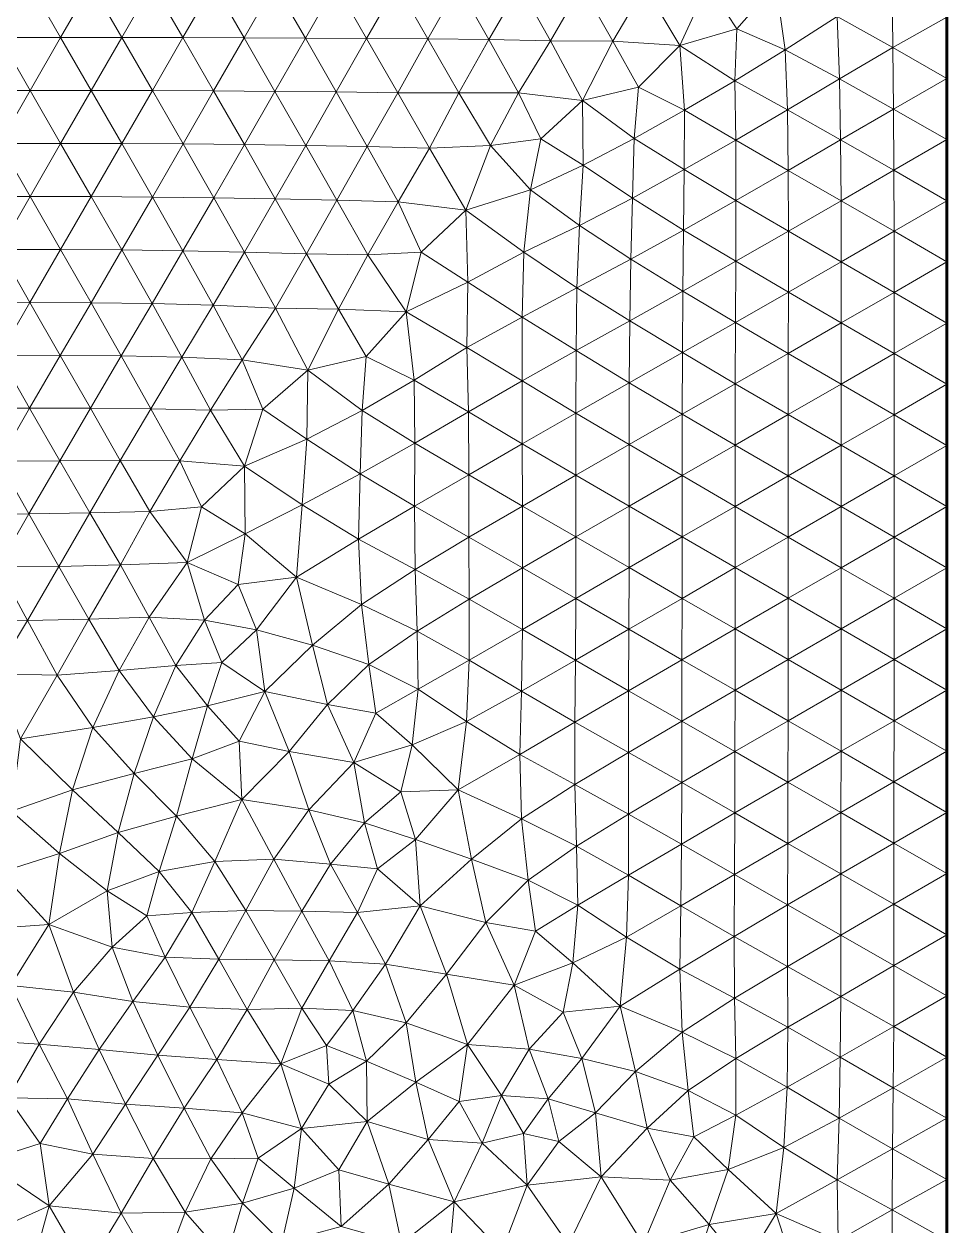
# Model space of a CAD drawing. Extents: x 1.2 to 53.9, y -43.5 to 3.2.
# Drawn here: x 11.98 to 15, y -35.426 to -31.497 of the extents above; entities that cross this region are included whole.
import ezdxf

# ---------------------------------------------------------------- set-up
doc = ezdxf.new("R2010")
doc.units = 0
doc.header["$MEASUREMENT"] = 0
doc.layers.add('layer', color=7, linetype='Continuous')

msp = doc.modelspace()

# ---------------------------------------------------------------- linework, layer by layer
at = {"color": 1, "lineweight": 60}
msp.add_line((15, -23.1743), (15, -35.6743), dxfattribs=at)
at = {"layer": 'layer', "color": 47, "lineweight": 9}
for points in [[(12, -31.3672), (11.8, -31.3672), (11.9, -31.5404)], [(12.1, -31.5405), (12, -31.3672), (11.9, -31.5404)], [(12.2, -31.3672), (12, -31.3672), (12.1, -31.5405)], [(12.3001, -31.5407), (12.2, -31.3672), (12.1, -31.5405)], [(12.4001, -31.3674), (12.2, -31.3672), (12.3001, -31.5407)], [(12.5002, -31.541), (12.4001, -31.3674), (12.3001, -31.5407)], [(12.6002, -31.3677), (12.4001, -31.3674), (12.5002, -31.541)], [(12.7004, -31.5417), (12.6002, -31.3677), (12.5002, -31.541)], [(12.8003, -31.3681), (12.6002, -31.3677), (12.7004, -31.5417)], [(12.9008, -31.5428), (12.8003, -31.3681), (12.7004, -31.5417)], [(13.0005, -31.3688), (12.8003, -31.3681), (12.9008, -31.5428)], [(13.1012, -31.5441), (13.0005, -31.3688), (12.9008, -31.5428)], [(13.2007, -31.3696), (13.0005, -31.3688), (13.1012, -31.5441)], [(13.3014, -31.5454), (13.2007, -31.3696), (13.1012, -31.5441)], [(13.401, -31.3707), (13.2007, -31.3696), (13.3014, -31.5454)], [(13.5012, -31.547), (13.401, -31.3707), (13.3014, -31.5454)], [(13.6021, -31.3725), (13.401, -31.3707), (13.5012, -31.547)], [(13.7031, -31.552), (13.6021, -31.3725), (13.5012, -31.547)], [(13.805, -31.3742), (13.6021, -31.3725), (13.7031, -31.552)], [(13.907, -31.5526), (13.805, -31.3742), (13.7031, -31.552)], [(14.0116, -31.3755), (13.805, -31.3742), (13.907, -31.5526)], [(14.1263, -31.5669), (14.0116, -31.3755), (13.907, -31.5526)], [(14.2181, -31.3679), (14.0116, -31.3755), (14.1263, -31.5669)], [(14.3122, -31.5127), (14.2181, -31.3679), (14.1263, -31.5669)], [(14.3122, -31.5127), (14.44, -31.3668), (14.2181, -31.3679)], [(14.4711, -31.5811), (14.44, -31.3668), (14.3122, -31.5127)], [(14.4711, -31.5811), (14.6407, -31.4723), (14.44, -31.3668)], [(14.8225, -31.5737), (14.8209, -31.3709), (14.6407, -31.4723)], [(14.8225, -31.5737), (15, -31.4743), (14.8209, -31.3709)], [(14.6484, -31.6757), (14.6407, -31.4723), (14.4711, -31.5811)], [(14.6484, -31.6757), (14.8225, -31.5737), (14.6407, -31.4723)], [(15, -31.6743), (15, -31.4743), (14.8225, -31.5737)], [(14.3063, -31.682), (14.3122, -31.5127), (14.1263, -31.5669)], [(14.3063, -31.682), (14.4711, -31.5811), (14.3122, -31.5127)], [(12, -31.7137), (11.9, -31.5404), (11.8, -31.7136)], [(12.1, -31.5405), (11.9, -31.5404), (12, -31.7137)], [(12.2001, -31.7139), (12.1, -31.5405), (12, -31.7137)], [(12.3001, -31.5407), (12.1, -31.5405), (12.2001, -31.7139)], [(12.4002, -31.7144), (12.3001, -31.5407), (12.2001, -31.7139)], [(12.5002, -31.541), (12.3001, -31.5407), (12.4002, -31.7144)], [(12.6005, -31.7153), (12.5002, -31.541), (12.4002, -31.7144)], [(12.7004, -31.5417), (12.5002, -31.541), (12.6005, -31.7153)], [(12.801, -31.7168), (12.7004, -31.5417), (12.6005, -31.7153)], [(12.9008, -31.5428), (12.7004, -31.5417), (12.801, -31.7168)], [(13.0017, -31.7189), (12.9008, -31.5428), (12.801, -31.7168)], [(13.1012, -31.5441), (12.9008, -31.5428), (13.0017, -31.7189)], [(13.2028, -31.7213), (13.1012, -31.5441), (13.0017, -31.7189)], [(13.3014, -31.5454), (13.1012, -31.5441), (13.2028, -31.7213)], [(13.4027, -31.7217), (13.3014, -31.5454), (13.2028, -31.7213)], [(13.5012, -31.547), (13.3014, -31.5454), (13.4027, -31.7217)], [(13.5984, -31.7219), (13.5012, -31.547), (13.4027, -31.7217)], [(13.7031, -31.552), (13.5012, -31.547), (13.5984, -31.7219)], [(13.8076, -31.7468), (13.7031, -31.552), (13.5984, -31.7219)], [(13.907, -31.5526), (13.7031, -31.552), (13.8076, -31.7468)], [(13.9909, -31.7026), (13.907, -31.5526), (13.8076, -31.7468)], [(14.1263, -31.5669), (13.907, -31.5526), (13.9909, -31.7026)], [(14.1412, -31.7784), (14.1263, -31.5669), (13.9909, -31.7026)], [(14.1412, -31.7784), (14.3063, -31.682), (14.1263, -31.5669)], [(14.478, -31.7776), (14.4711, -31.5811), (14.3063, -31.682)], [(14.478, -31.7776), (14.6484, -31.6757), (14.4711, -31.5811)], [(14.8249, -31.7747), (14.8225, -31.5737), (14.6484, -31.6757)], [(14.8249, -31.7747), (15, -31.6743), (14.8225, -31.5737)], [(13.9762, -31.8708), (13.9909, -31.7026), (13.8076, -31.7468)], [(13.9762, -31.8708), (14.1412, -31.7784), (13.9909, -31.7026)], [(14.3093, -31.8765), (14.3063, -31.682), (14.1412, -31.7784)], [(14.3093, -31.8765), (14.478, -31.7776), (14.3063, -31.682)], [(14.652, -31.8754), (14.6484, -31.6757), (14.478, -31.7776)], [(14.652, -31.8754), (14.8249, -31.7747), (14.6484, -31.6757)], [(15, -31.8743), (15, -31.6743), (14.8249, -31.7747)], [(12, -31.7137), (11.8, -31.7136), (11.9, -31.8869)], [(12.1001, -31.8871), (12, -31.7137), (11.9, -31.8869)], [(12.2001, -31.7139), (12, -31.7137), (12.1001, -31.8871)], [(12.3002, -31.8877), (12.2001, -31.7139), (12.1001, -31.8871)], [(12.4002, -31.7144), (12.2001, -31.7139), (12.3002, -31.8877)], [(12.5006, -31.8889), (12.4002, -31.7144), (12.3002, -31.8877)], [(12.6005, -31.7153), (12.4002, -31.7144), (12.5006, -31.8889)], [(12.7012, -31.8908), (12.6005, -31.7153), (12.5006, -31.8889)], [(12.801, -31.7168), (12.6005, -31.7153), (12.7012, -31.8908)], [(12.9021, -31.8936), (12.801, -31.7168), (12.7012, -31.8908)], [(13.0017, -31.7189), (12.801, -31.7168), (12.9021, -31.8936)], [(13.1035, -31.8974), (13.0017, -31.7189), (12.9021, -31.8936)], [(13.2028, -31.7213), (13.0017, -31.7189), (13.1035, -31.8974)], [(13.3073, -31.9028), (13.2028, -31.7213), (13.1035, -31.8974)], [(13.4027, -31.7217), (13.2028, -31.7213), (13.3073, -31.9028)], [(13.5068, -31.8937), (13.4027, -31.7217), (13.3073, -31.9028)], [(13.5984, -31.7219), (13.4027, -31.7217), (13.5068, -31.8937)], [(13.6714, -31.8719), (13.5984, -31.7219), (13.5068, -31.8937)], [(13.8076, -31.7468), (13.5984, -31.7219), (13.6714, -31.8719)], [(13.8076, -31.7468), (13.6714, -31.8719), (13.8094, -31.9584)], [(13.8094, -31.9584), (13.9762, -31.8708), (13.8076, -31.7468)], [(14.1406, -31.9726), (14.1412, -31.7784), (13.9762, -31.8708)], [(14.1406, -31.9726), (14.3093, -31.8765), (14.1412, -31.7784)], [(14.4806, -31.9752), (14.478, -31.7776), (14.3093, -31.8765)], [(14.4806, -31.9752), (14.652, -31.8754), (14.478, -31.7776)], [(14.8262, -31.9746), (14.8249, -31.7747), (14.652, -31.8754)], [(14.8262, -31.9746), (15, -31.8743), (14.8249, -31.7747)], [(12, -32.0603), (11.9, -31.8869), (11.8, -32.0601)], [(12.1001, -31.8871), (11.9, -31.8869), (12, -32.0603)], [(12.2001, -32.0609), (12.1001, -31.8871), (12, -32.0603)], [(12.3002, -31.8877), (12.1001, -31.8871), (12.2001, -32.0609)], [(12.4004, -32.0623), (12.3002, -31.8877), (12.2001, -32.0609)], [(12.5006, -31.8889), (12.3002, -31.8877), (12.4004, -32.0623)], [(12.6011, -32.0647), (12.5006, -31.8889), (12.4004, -32.0623)], [(12.7012, -31.8908), (12.5006, -31.8889), (12.6011, -32.0647)], [(12.8024, -32.0682), (12.7012, -31.8908), (12.6011, -32.0647)], [(12.9021, -31.8936), (12.7012, -31.8908), (12.8024, -32.0682)], [(13.0037, -32.0723), (12.9021, -31.8936), (12.8024, -32.0682)], [(13.1035, -31.8974), (12.9021, -31.8936), (13.0037, -32.0723)], [(13.2042, -32.0784), (13.1035, -31.8974), (13.0037, -32.0723)], [(13.3073, -31.9028), (13.1035, -31.8974), (13.2042, -32.0784)], [(13.4259, -32.1057), (13.3073, -31.9028), (13.2042, -32.0784)], [(13.5068, -31.8937), (13.3073, -31.9028), (13.4259, -32.1057)], [(13.6371, -32.0385), (13.5068, -31.8937), (13.4259, -32.1057)], [(13.6714, -31.8719), (13.5068, -31.8937), (13.6371, -32.0385)], [(13.8094, -31.9584), (13.6714, -31.8719), (13.6371, -32.0385)], [(13.9708, -32.0658), (13.9762, -31.8708), (13.8094, -31.9584)], [(13.9708, -32.0658), (14.1406, -31.9726), (13.9762, -31.8708)], [(14.3097, -32.0735), (14.3093, -31.8765), (14.1406, -31.9726)], [(14.3097, -32.0735), (14.4806, -31.9752), (14.3093, -31.8765)], [(14.6534, -32.0746), (14.652, -31.8754), (14.4806, -31.9752)], [(14.6534, -32.0746), (14.8262, -31.9746), (14.652, -31.8754)], [(15, -32.0743), (15, -31.8743), (14.8262, -31.9746)], [(13.7975, -32.1556), (13.8094, -31.9584), (13.6371, -32.0385)], [(13.7975, -32.1556), (13.9708, -32.0658), (13.8094, -31.9584)], [(14.1383, -32.1702), (14.1406, -31.9726), (13.9708, -32.0658)], [(14.1383, -32.1702), (14.3097, -32.0735), (14.1406, -31.9726)], [(14.4812, -32.1739), (14.4806, -31.9752), (14.3097, -32.0735)], [(14.4812, -32.1739), (14.6534, -32.0746), (14.4806, -31.9752)], [(14.8267, -32.1744), (14.8262, -31.9746), (14.6534, -32.0746)], [(14.8267, -32.1744), (15, -32.0743), (14.8262, -31.9746)], [(12, -32.0603), (11.8, -32.0601), (11.8999, -32.2334)], [(12.0999, -32.234), (12, -32.0603), (11.8999, -32.2334)], [(12.2001, -32.0609), (12, -32.0603), (12.0999, -32.234)], [(12.3, -32.2353), (12.2001, -32.0609), (12.0999, -32.234)], [(12.4004, -32.0623), (12.2001, -32.0609), (12.3, -32.2353)], [(12.5004, -32.2381), (12.4004, -32.0623), (12.3, -32.2353)], [(12.6011, -32.0647), (12.4004, -32.0623), (12.5004, -32.2381)], [(12.7019, -32.2429), (12.6011, -32.0647), (12.5004, -32.2381)], [(12.8024, -32.0682), (12.6011, -32.0647), (12.7019, -32.2429)], [(13.6152, -32.2431), (13.6371, -32.0385), (13.4259, -32.1057)], [(13.6152, -32.2431), (13.7975, -32.1556), (13.6371, -32.0385)], [(13.9654, -32.2651), (13.9708, -32.0658), (13.7975, -32.1556)], [(13.9654, -32.2651), (14.1383, -32.1702), (13.9708, -32.0658)], [(12.9044, -32.2477), (12.8024, -32.0682), (12.7019, -32.2429)], [(13.0037, -32.0723), (12.8024, -32.0682), (12.9044, -32.2477)], [(13.1055, -32.251), (13.0037, -32.0723), (12.9044, -32.2477)], [(13.2042, -32.0784), (13.0037, -32.0723), (13.1055, -32.251)], [(13.2799, -32.2426), (13.2042, -32.0784), (13.1055, -32.251)], [(13.4259, -32.1057), (13.2042, -32.0784), (13.2799, -32.2426)], [(13.4259, -32.1057), (13.2799, -32.2426), (13.4321, -32.3403)], [(13.4321, -32.3403), (13.6152, -32.2431), (13.4259, -32.1057)], [(14.309, -32.2724), (14.3097, -32.0735), (14.1383, -32.1702)], [(14.309, -32.2724), (14.4812, -32.1739), (14.3097, -32.0735)], [(14.6538, -32.2741), (14.6534, -32.0746), (14.4812, -32.1739)], [(14.6538, -32.2741), (14.8267, -32.1744), (14.6534, -32.0746)], [(15, -32.2743), (15, -32.0743), (14.8267, -32.1744)], [(13.7893, -32.3591), (13.7975, -32.1556), (13.6152, -32.2431)], [(13.7893, -32.3591), (13.9654, -32.2651), (13.7975, -32.1556)], [(14.136, -32.37), (14.1383, -32.1702), (13.9654, -32.2651)], [(14.136, -32.37), (14.309, -32.2724), (14.1383, -32.1702)], [(14.4811, -32.3735), (14.4812, -32.1739), (14.309, -32.2724)], [(14.4811, -32.3735), (14.6538, -32.2741), (14.4812, -32.1739)], [(14.8269, -32.3742), (14.8267, -32.1744), (14.6538, -32.2741)], [(14.8269, -32.3742), (15, -32.2743), (14.8267, -32.1744)], [(11.9997, -32.4069), (11.8999, -32.2334), (11.7998, -32.4065)], [(12.0999, -32.234), (11.8999, -32.2334), (11.9997, -32.4069)], [(12.1995, -32.4079), (12.0999, -32.234), (11.9997, -32.4069)], [(12.3, -32.2353), (12.0999, -32.234), (12.1995, -32.4079)], [(12.3993, -32.4105), (12.3, -32.2353), (12.1995, -32.4079)], [(12.5004, -32.2381), (12.3, -32.2353), (12.3993, -32.4105)], [(12.5995, -32.4159), (12.5004, -32.2381), (12.3993, -32.4105)], [(12.7019, -32.2429), (12.5004, -32.2381), (12.5995, -32.4159)], [(12.8032, -32.426), (12.7019, -32.2429), (12.5995, -32.4159)], [(12.9044, -32.2477), (12.7019, -32.2429), (12.8032, -32.426)], [(13.009, -32.4287), (12.9044, -32.2477), (12.8032, -32.426)], [(13.1055, -32.251), (12.9044, -32.2477), (13.009, -32.4287)], [(13.2309, -32.4376), (13.1055, -32.251), (13.009, -32.4287)], [(13.2799, -32.2426), (13.1055, -32.251), (13.2309, -32.4376)], [(13.4321, -32.3403), (13.2799, -32.2426), (13.2309, -32.4376)], [(13.6104, -32.4549), (13.6152, -32.2431), (13.4321, -32.3403)], [(13.6104, -32.4549), (13.7893, -32.3591), (13.6152, -32.2431)], [(13.9619, -32.467), (13.9654, -32.2651), (13.7893, -32.3591)], [(13.9619, -32.467), (14.136, -32.37), (13.9654, -32.2651)], [(14.3081, -32.4724), (14.309, -32.2724), (14.136, -32.37)], [(14.3081, -32.4724), (14.4811, -32.3735), (14.309, -32.2724)], [(14.6538, -32.4739), (14.6538, -32.2741), (14.4811, -32.3735)], [(14.6538, -32.4739), (14.8269, -32.3742), (14.6538, -32.2741)], [(15, -32.4743), (15, -32.2743), (14.8269, -32.3742)], [(13.4295, -32.5545), (13.4321, -32.3403), (13.2309, -32.4376)], [(13.4295, -32.5545), (13.6104, -32.4549), (13.4321, -32.3403)], [(13.7863, -32.5644), (13.7893, -32.3591), (13.6104, -32.4549)], [(13.7863, -32.5644), (13.9619, -32.467), (13.7893, -32.3591)], [(14.1346, -32.5709), (14.136, -32.37), (13.9619, -32.467)], [(14.1346, -32.5709), (14.3081, -32.4724), (14.136, -32.37)], [(14.4807, -32.5735), (14.4811, -32.3735), (14.3081, -32.4724)], [(14.4807, -32.5735), (14.6538, -32.4739), (14.4811, -32.3735)], [(14.8269, -32.5742), (14.8269, -32.3742), (14.6538, -32.4739)], [(14.8269, -32.5742), (15, -32.4743), (14.8269, -32.3742)], [(11.9997, -32.4069), (11.7998, -32.4065), (11.8995, -32.5797)], [(12.0991, -32.5803), (11.9997, -32.4069), (11.8995, -32.5797)], [(12.1995, -32.4079), (11.9997, -32.4069), (12.0991, -32.5803)], [(12.2982, -32.5819), (12.1995, -32.4079), (12.0991, -32.5803)], [(12.3993, -32.4105), (12.1995, -32.4079), (12.2982, -32.5819)], [(12.4966, -32.586), (12.3993, -32.4105), (12.2982, -32.5819)], [(12.5995, -32.4159), (12.3993, -32.4105), (12.4966, -32.586)], [(12.6939, -32.595), (12.5995, -32.4159), (12.4966, -32.586)], [(12.8032, -32.426), (12.5995, -32.4159), (12.6939, -32.595)], [(12.909, -32.6287), (12.8032, -32.426), (12.6939, -32.595)], [(13.009, -32.4287), (12.8032, -32.426), (12.909, -32.6287)], [(13.0994, -32.5832), (13.009, -32.4287), (12.909, -32.6287)], [(13.2309, -32.4376), (13.009, -32.4287), (13.0994, -32.5832)], [(13.2573, -32.6616), (13.2309, -32.4376), (13.0994, -32.5832)], [(13.2573, -32.6616), (13.4295, -32.5545), (13.2309, -32.4376)], [(13.6097, -32.6634), (13.6104, -32.4549), (13.4295, -32.5545)], [(13.6097, -32.6634), (13.7863, -32.5644), (13.6104, -32.4549)], [(13.9604, -32.6696), (13.9619, -32.467), (13.7863, -32.5644)], [(13.9604, -32.6696), (14.1346, -32.5709), (13.9619, -32.467)], [(14.3074, -32.6728), (14.3081, -32.4724), (14.1346, -32.5709)], [(14.3074, -32.6728), (14.4807, -32.5735), (14.3081, -32.4724)], [(14.6537, -32.674), (14.6538, -32.4739), (14.4807, -32.5735)], [(14.6537, -32.674), (14.8269, -32.5742), (14.6538, -32.4739)], [(15, -32.6743), (15, -32.4743), (14.8269, -32.5742)], [(13.4342, -32.7648), (13.4295, -32.5545), (13.2573, -32.6616)], [(13.4342, -32.7648), (13.6097, -32.6634), (13.4295, -32.5545)], [(13.7856, -32.7688), (13.7863, -32.5644), (13.6097, -32.6634)], [(13.7856, -32.7688), (13.9604, -32.6696), (13.7863, -32.5644)], [(14.1338, -32.7721), (14.1346, -32.5709), (13.9604, -32.6696)], [(14.1338, -32.7721), (14.3074, -32.6728), (14.1346, -32.5709)], [(14.4805, -32.7737), (14.4807, -32.5735), (14.3074, -32.6728)], [(14.4805, -32.7737), (14.6537, -32.674), (14.4807, -32.5735)], [(14.8268, -32.7742), (14.8269, -32.5742), (14.6537, -32.674)], [(14.8268, -32.7742), (15, -32.6743), (14.8269, -32.5742)], [(11.9986, -32.7526), (11.8995, -32.5797), (11.7992, -32.7526)], [(12.0991, -32.5803), (11.8995, -32.5797), (11.9986, -32.7526)], [(12.1976, -32.7529), (12.0991, -32.5803), (11.9986, -32.7526)], [(12.2982, -32.5819), (12.0991, -32.5803), (12.1976, -32.7529)], [(12.3952, -32.7547), (12.2982, -32.5819), (12.1976, -32.7529)], [(12.4966, -32.586), (12.2982, -32.5819), (12.3952, -32.7547)], [(12.5905, -32.7597), (12.4966, -32.586), (12.3952, -32.7547)], [(12.6939, -32.595), (12.4966, -32.586), (12.5905, -32.7597)], [(12.7611, -32.7558), (12.6939, -32.595), (12.5905, -32.7597)], [(12.909, -32.6287), (12.6939, -32.595), (12.7611, -32.7558)], [(13.0861, -32.7603), (13.0994, -32.5832), (12.909, -32.6287)], [(13.0861, -32.7603), (13.2573, -32.6616), (13.0994, -32.5832)], [(12.909, -32.6287), (12.7611, -32.7558), (12.9061, -32.8538)], [(12.9061, -32.8538), (13.0861, -32.7603), (12.909, -32.6287)], [(13.2594, -32.8666), (13.2573, -32.6616), (13.0861, -32.7603)], [(13.2594, -32.8666), (13.4342, -32.7648), (13.2573, -32.6616)], [(13.6106, -32.869), (13.6097, -32.6634), (13.4342, -32.7648)], [(13.6106, -32.869), (13.7856, -32.7688), (13.6097, -32.6634)], [(13.9599, -32.8717), (13.9604, -32.6696), (13.7856, -32.7688)], [(13.9599, -32.8717), (14.1338, -32.7721), (13.9604, -32.6696)], [(14.3071, -32.8733), (14.3074, -32.6728), (14.1338, -32.7721)], [(14.3071, -32.8733), (14.4805, -32.7737), (14.3074, -32.6728)], [(14.6536, -32.874), (14.6537, -32.674), (14.4805, -32.7737)], [(14.6536, -32.874), (14.8268, -32.7742), (14.6537, -32.674)], [(15, -32.8743), (15, -32.6743), (14.8268, -32.7742)], [(11.9986, -32.7526), (11.7992, -32.7526), (11.8982, -32.9254)], [(12.0971, -32.9246), (11.9986, -32.7526), (11.8982, -32.9254)], [(12.1976, -32.7529), (11.9986, -32.7526), (12.0971, -32.9246)], [(12.295, -32.9237), (12.1976, -32.7529), (12.0971, -32.9246)], [(12.3952, -32.7547), (12.1976, -32.7529), (12.295, -32.9237)], [(12.4898, -32.9244), (12.3952, -32.7547), (12.295, -32.9237)], [(12.5905, -32.7597), (12.3952, -32.7547), (12.4898, -32.9244)], [(12.7016, -32.9428), (12.5905, -32.7597), (12.4898, -32.9244)], [(12.7611, -32.7558), (12.5905, -32.7597), (12.7016, -32.9428)], [(12.9061, -32.8538), (12.7611, -32.7558), (12.7016, -32.9428)], [(13.0802, -32.9673), (13.0861, -32.7603), (12.9061, -32.8538)], [(13.0802, -32.9673), (13.2594, -32.8666), (13.0861, -32.7603)], [(13.4355, -32.9705), (13.4342, -32.7648), (13.2594, -32.8666)], [(13.4355, -32.9705), (13.6106, -32.869), (13.4342, -32.7648)], [(13.7857, -32.9717), (13.7856, -32.7688), (13.6106, -32.869)], [(13.7857, -32.9717), (13.9599, -32.8717), (13.7856, -32.7688)], [(14.1336, -32.9731), (14.1338, -32.7721), (13.9599, -32.8717)], [(14.1336, -32.9731), (14.3071, -32.8733), (14.1338, -32.7721)], [(14.4804, -32.9739), (14.4805, -32.7737), (14.3071, -32.8733)], [(14.4804, -32.9739), (14.6536, -32.874), (14.4805, -32.7737)], [(14.8268, -32.9742), (14.8268, -32.7742), (14.6536, -32.874)], [(14.8268, -32.9742), (15, -32.8743), (14.8268, -32.7742)], [(12.8908, -33.0687), (12.9061, -32.8538), (12.7016, -32.9428)], [(12.8908, -33.0687), (13.0802, -32.9673), (12.9061, -32.8538)], [(13.2583, -33.0734), (13.2594, -32.8666), (13.0802, -32.9673)], [(13.2583, -33.0734), (13.4355, -32.9705), (13.2594, -32.8666)], [(13.6111, -33.0726), (13.6106, -32.869), (13.4355, -32.9705)], [(13.6111, -33.0726), (13.7857, -32.9717), (13.6106, -32.869)], [(13.9598, -33.0731), (13.9599, -32.8717), (13.7857, -32.9717)], [(13.9598, -33.0731), (14.1336, -32.9731), (13.9599, -32.8717)], [(14.307, -33.0738), (14.3071, -32.8733), (14.1336, -32.9731)], [(14.307, -33.0738), (14.4804, -32.9739), (14.3071, -32.8733)], [(14.6536, -33.0741), (14.6536, -32.874), (14.4804, -32.9739)], [(14.6536, -33.0741), (14.8268, -32.9742), (14.6536, -32.874)], [(15, -33.0743), (15, -32.8743), (14.8268, -32.9742)], [(11.9965, -33.0976), (11.8982, -32.9254), (11.7977, -33.0987)], [(12.0971, -32.9246), (11.8982, -32.9254), (11.9965, -33.0976)], [(12.1954, -33.0952), (12.0971, -32.9246), (11.9965, -33.0976)], [(12.295, -32.9237), (12.0971, -32.9246), (12.1954, -33.0952)], [(12.3921, -33.0902), (12.295, -32.9237), (12.1954, -33.0952)], [(12.4898, -32.9244), (12.295, -32.9237), (12.3921, -33.0902)], [(12.5609, -33.0755), (12.4898, -32.9244), (12.3921, -33.0902)], [(12.7016, -32.9428), (12.4898, -32.9244), (12.5609, -33.0755)], [(12.7039, -33.1631), (12.7016, -32.9428), (12.5609, -33.0755)], [(12.7039, -33.1631), (12.8908, -33.0687), (12.7016, -32.9428)], [(13.075, -33.1812), (13.0802, -32.9673), (12.8908, -33.0687)], [(13.075, -33.1812), (13.2583, -33.0734), (13.0802, -32.9673)], [(13.436, -33.1748), (13.4355, -32.9705), (13.2583, -33.0734)], [(13.436, -33.1748), (13.6111, -33.0726), (13.4355, -32.9705)], [(13.7857, -33.1736), (13.7857, -32.9717), (13.6111, -33.0726)], [(13.7857, -33.1736), (13.9598, -33.0731), (13.7857, -32.9717)], [(14.1334, -33.1738), (14.1336, -32.9731), (13.9598, -33.0731)], [(14.1334, -33.1738), (14.307, -33.0738), (14.1336, -32.9731)], [(14.4803, -33.1741), (14.4804, -32.9739), (14.307, -33.0738)], [(14.4803, -33.1741), (14.6536, -33.0741), (14.4804, -32.9739)], [(14.8268, -33.1743), (14.8268, -32.9742), (14.6536, -33.0741)], [(14.8268, -33.1743), (15, -33.0743), (14.8268, -32.9742)], [(12.5609, -33.0755), (12.3921, -33.0902), (12.5136, -33.2576)], [(12.7039, -33.1631), (12.5609, -33.0755), (12.5136, -33.2576)], [(12.872, -33.3055), (12.8908, -33.0687), (12.7039, -33.1631)], [(12.872, -33.3055), (13.075, -33.1812), (12.8908, -33.0687)], [(13.2599, -33.2802), (13.2583, -33.0734), (13.075, -33.1812)], [(13.2599, -33.2802), (13.436, -33.1748), (13.2583, -33.0734)], [(13.6113, -33.2749), (13.6111, -33.0726), (13.436, -33.1748)], [(13.6113, -33.2749), (13.7857, -33.1736), (13.6111, -33.0726)], [(13.9597, -33.2741), (13.9598, -33.0731), (13.7857, -33.1736)], [(13.9597, -33.2741), (14.1334, -33.1738), (13.9598, -33.0731)], [(14.3069, -33.2741), (14.307, -33.0738), (14.1334, -33.1738)], [(14.3069, -33.2741), (14.4803, -33.1741), (14.307, -33.0738)], [(14.6535, -33.2742), (14.6536, -33.0741), (14.4803, -33.1741)], [(14.6535, -33.2742), (14.8268, -33.1743), (14.6536, -33.0741)], [(15, -33.2743), (15, -33.0743), (14.8268, -33.1743)], [(11.9965, -33.0976), (11.7977, -33.0987), (11.8954, -33.2718)], [(12.0945, -33.2699), (11.9965, -33.0976), (11.8954, -33.2718)], [(12.1954, -33.0952), (11.9965, -33.0976), (12.0945, -33.2699)], [(12.2962, -33.2652), (12.1954, -33.0952), (12.0945, -33.2699)], [(12.3921, -33.0902), (12.1954, -33.0952), (12.2962, -33.2652)], [(12.5136, -33.2576), (12.3921, -33.0902), (12.2962, -33.2652)], [(12.6808, -33.3294), (12.7039, -33.1631), (12.5136, -33.2576)], [(12.872, -33.3055), (12.7039, -33.1631), (12.6808, -33.3294)], [(13.0845, -33.3941), (13.075, -33.1812), (12.872, -33.3055)], [(13.0845, -33.3941), (13.2599, -33.2802), (13.075, -33.1812)], [(13.437, -33.3773), (13.436, -33.1748), (13.2599, -33.2802)], [(13.437, -33.3773), (13.6113, -33.2749), (13.436, -33.1748)], [(13.7854, -33.3749), (13.7857, -33.1736), (13.6113, -33.2749)], [(13.7854, -33.3749), (13.9597, -33.2741), (13.7857, -33.1736)], [(14.1333, -33.3744), (14.1334, -33.1738), (13.9597, -33.2741)], [(14.1333, -33.3744), (14.3069, -33.2741), (14.1334, -33.1738)], [(14.4802, -33.3743), (14.4803, -33.1741), (14.3069, -33.2741)], [(14.4802, -33.3743), (14.6535, -33.2742), (14.4803, -33.1741)], [(14.8268, -33.3743), (14.8268, -33.1743), (14.6535, -33.2742)], [(14.8268, -33.3743), (15, -33.2743), (14.8268, -33.1743)], [(11.9918, -33.4465), (11.8954, -33.2718), (11.794, -33.4452)], [(12.0945, -33.2699), (11.8954, -33.2718), (11.9918, -33.4465)], [(12.1921, -33.4424), (12.0945, -33.2699), (11.9918, -33.4465)], [(12.2962, -33.2652), (12.0945, -33.2699), (12.1921, -33.4424)], [(12.2962, -33.2652), (12.1921, -33.4424), (12.3896, -33.4361)], [(12.5136, -33.2576), (12.2962, -33.2652), (12.3896, -33.4361)], [(12.5711, -33.446), (12.5136, -33.2576), (12.3896, -33.4361)], [(12.5711, -33.446), (12.6808, -33.3294), (12.5136, -33.2576)], [(13.2661, -33.4815), (13.2599, -33.2802), (13.0845, -33.3941)], [(13.2661, -33.4815), (13.437, -33.3773), (13.2599, -33.2802)], [(13.6107, -33.4762), (13.6113, -33.2749), (13.437, -33.3773)], [(13.6107, -33.4762), (13.7854, -33.3749), (13.6113, -33.2749)], [(13.9592, -33.475), (13.9597, -33.2741), (13.7854, -33.3749)], [(13.9592, -33.475), (14.1333, -33.3744), (13.9597, -33.2741)], [(14.3067, -33.4745), (14.3069, -33.2741), (14.1333, -33.3744)], [(14.3067, -33.4745), (14.4802, -33.3743), (14.3069, -33.2741)], [(14.6535, -33.4743), (14.6535, -33.2742), (14.4802, -33.3743)], [(14.6535, -33.4743), (14.8268, -33.3743), (14.6535, -33.2742)], [(15, -33.4743), (15, -33.2743), (14.8268, -33.3743)], [(12.7409, -33.4778), (12.872, -33.3055), (12.6808, -33.3294)], [(12.9245, -33.5275), (12.872, -33.3055), (12.7409, -33.4778)], [(12.9245, -33.5275), (13.0845, -33.3941), (12.872, -33.3055)], [(12.7409, -33.4778), (12.6808, -33.3294), (12.5711, -33.446)], [(13.108, -33.5907), (13.0845, -33.3941), (12.9245, -33.5275)], [(13.108, -33.5907), (13.2661, -33.4815), (13.0845, -33.3941)], [(13.4368, -33.5768), (13.437, -33.3773), (13.2661, -33.4815)], [(13.4368, -33.5768), (13.6107, -33.4762), (13.437, -33.3773)], [(13.7843, -33.5763), (13.7854, -33.3749), (13.6107, -33.4762)], [(13.7843, -33.5763), (13.9592, -33.475), (13.7854, -33.3749)], [(14.1329, -33.575), (14.1333, -33.3744), (13.9592, -33.475)], [(14.1329, -33.575), (14.3067, -33.4745), (14.1333, -33.3744)], [(14.4801, -33.5745), (14.4802, -33.3743), (14.3067, -33.4745)], [(14.4801, -33.5745), (14.6535, -33.4743), (14.4802, -33.3743)], [(14.8267, -33.5743), (14.8268, -33.3743), (14.6535, -33.4743)], [(14.8267, -33.5743), (15, -33.4743), (14.8268, -33.3743)], [(12.3896, -33.4361), (12.1921, -33.4424), (12.292, -33.6102)], [(12.4766, -33.594), (12.3896, -33.4361), (12.292, -33.6102)], [(12.4766, -33.594), (12.5711, -33.446), (12.3896, -33.4361)], [(11.9918, -33.4465), (11.794, -33.4452), (11.8864, -33.6217)], [(12.0891, -33.626), (11.9918, -33.4465), (11.8864, -33.6217)], [(12.1921, -33.4424), (11.9918, -33.4465), (12.0891, -33.626)], [(12.292, -33.6102), (12.1921, -33.4424), (12.0891, -33.626)], [(12.6274, -33.5839), (12.5711, -33.446), (12.4766, -33.594)], [(12.6274, -33.5839), (12.7409, -33.4778), (12.5711, -33.446)], [(12.7683, -33.6785), (12.7409, -33.4778), (12.6274, -33.5839)], [(12.7683, -33.6785), (12.9245, -33.5275), (12.7409, -33.4778)], [(13.27, -33.6714), (13.2661, -33.4815), (13.108, -33.5907)], [(13.27, -33.6714), (13.4368, -33.5768), (13.2661, -33.4815)], [(13.6077, -33.6781), (13.6107, -33.4762), (13.4368, -33.5768)], [(13.6077, -33.6781), (13.7843, -33.5763), (13.6107, -33.4762)], [(13.9584, -33.6763), (13.9592, -33.475), (13.7843, -33.5763)], [(13.9584, -33.6763), (14.1329, -33.575), (13.9592, -33.475)], [(14.3065, -33.6749), (14.3067, -33.4745), (14.1329, -33.575)], [(14.3065, -33.6749), (14.4801, -33.5745), (14.3067, -33.4745)], [(14.6534, -33.6744), (14.6535, -33.4743), (14.4801, -33.5745)], [(14.6534, -33.6744), (14.8267, -33.5743), (14.6535, -33.4743)], [(15, -33.6743), (15, -33.4743), (14.8267, -33.5743)], [(12.9729, -33.7218), (12.9245, -33.5275), (12.7683, -33.6785)], [(12.9729, -33.7218), (13.108, -33.5907), (12.9245, -33.5275)], [(12.4038, -33.7622), (12.4766, -33.594), (12.292, -33.6102)], [(12.4038, -33.7622), (12.5809, -33.7259), (12.4766, -33.594)], [(12.5809, -33.7259), (12.6274, -33.5839), (12.4766, -33.594)], [(12.7683, -33.6785), (12.6274, -33.5839), (12.5809, -33.7259)], [(13.1318, -33.7496), (13.108, -33.5907), (12.9729, -33.7218)], [(13.1318, -33.7496), (13.27, -33.6714), (13.108, -33.5907)], [(13.4281, -33.7772), (13.4368, -33.5768), (13.27, -33.6714)], [(13.4281, -33.7772), (13.6077, -33.6781), (13.4368, -33.5768)], [(13.7824, -33.779), (13.7843, -33.5763), (13.6077, -33.6781)], [(13.7824, -33.779), (13.9584, -33.6763), (13.7843, -33.5763)], [(14.1325, -33.7758), (14.1329, -33.575), (13.9584, -33.6763)], [(14.1325, -33.7758), (14.3065, -33.6749), (14.1329, -33.575)], [(14.48, -33.7747), (14.4801, -33.5745), (14.3065, -33.6749)], [(14.48, -33.7747), (14.6534, -33.6744), (14.4801, -33.5745)], [(14.8267, -33.7744), (14.8267, -33.5743), (14.6534, -33.6744)], [(14.8267, -33.7744), (15, -33.6743), (14.8267, -33.5743)], [(12.0891, -33.626), (11.8864, -33.6217), (11.9688, -33.8342)], [(11.9688, -33.8342), (12.2052, -33.797), (12.0891, -33.626)], [(12.2052, -33.797), (12.292, -33.6102), (12.0891, -33.626)], [(12.2052, -33.797), (12.4038, -33.7622), (12.292, -33.6102)], [(13.2505, -33.8529), (13.27, -33.6714), (13.1318, -33.7496)], [(13.2505, -33.8529), (13.4281, -33.7772), (13.27, -33.6714)], [(13.958, -33.878), (13.9584, -33.6763), (13.7824, -33.779)], [(13.958, -33.878), (14.1325, -33.7758), (13.9584, -33.6763)], [(14.3062, -33.8754), (14.3065, -33.6749), (14.1325, -33.7758)], [(14.3062, -33.8754), (14.48, -33.7747), (14.3065, -33.6749)], [(14.6533, -33.8746), (14.6534, -33.6744), (14.48, -33.7747)], [(14.6533, -33.8746), (14.8267, -33.7744), (14.6534, -33.6744)], [(15, -33.8743), (15, -33.6743), (14.8267, -33.7744)], [(12.6838, -33.8413), (12.7683, -33.6785), (12.5809, -33.7259)], [(12.8479, -33.8749), (12.7683, -33.6785), (12.6838, -33.8413)], [(12.8479, -33.8749), (12.9729, -33.7218), (12.7683, -33.6785)], [(13.602, -33.8851), (13.6077, -33.6781), (13.4281, -33.7772)], [(13.602, -33.8851), (13.7824, -33.779), (13.6077, -33.6781)], [(12.5301, -33.899), (12.5809, -33.7259), (12.4038, -33.7622)], [(12.5301, -33.899), (12.6838, -33.8413), (12.5809, -33.7259)], [(13.0595, -33.9116), (12.9729, -33.7218), (12.8479, -33.8749)], [(13.0595, -33.9116), (13.1318, -33.7496), (12.9729, -33.7218)], [(13.2505, -33.8529), (13.1318, -33.7496), (13.0595, -33.9116)], [(12.3403, -33.9475), (12.4038, -33.7622), (12.2052, -33.797)], [(12.5301, -33.899), (12.4038, -33.7622), (12.3403, -33.9475)], [(13.4012, -34.0009), (13.4281, -33.7772), (13.2505, -33.8529)], [(13.4012, -34.0009), (13.602, -33.8851), (13.4281, -33.7772)], [(13.7829, -33.9831), (13.7824, -33.779), (13.602, -33.8851)], [(13.7829, -33.9831), (13.958, -33.878), (13.7824, -33.779)], [(14.1322, -33.9768), (14.1325, -33.7758), (13.958, -33.878)], [(14.1322, -33.9768), (14.3062, -33.8754), (14.1325, -33.7758)], [(14.4797, -33.975), (14.48, -33.7747), (14.3062, -33.8754)], [(14.4797, -33.975), (14.6533, -33.8746), (14.48, -33.7747)], [(14.8266, -33.9745), (14.8267, -33.7744), (14.6533, -33.8746)], [(14.8266, -33.9745), (15, -33.8743), (14.8267, -33.7744)], [(12.1393, -34.0001), (11.9688, -33.8342), (11.9392, -34.0699)], [(12.1393, -34.0001), (12.2052, -33.797), (11.9688, -33.8342)], [(12.3403, -33.9475), (12.2052, -33.797), (12.1393, -34.0001)], [(12.6934, -34.0323), (12.6838, -33.8413), (12.5301, -33.899)], [(12.6934, -34.0323), (12.8479, -33.8749), (12.6838, -33.8413)], [(13.2127, -34.0074), (13.2505, -33.8529), (13.0595, -33.9116)], [(13.4012, -34.0009), (13.2505, -33.8529), (13.2127, -34.0074)], [(15, -34.0743), (15, -33.8743), (14.8266, -33.9745)], [(12.4794, -34.0864), (12.5301, -33.899), (12.3403, -33.9475)], [(12.6934, -34.0323), (12.5301, -33.899), (12.4794, -34.0864)], [(12.9121, -34.0662), (12.8479, -33.8749), (12.6934, -34.0323)], [(12.9121, -34.0662), (13.0595, -33.9116), (12.8479, -33.8749)], [(13.0939, -34.1085), (13.0595, -33.9116), (12.9121, -34.0662)], [(13.0939, -34.1085), (13.2127, -34.0074), (13.0595, -33.9116)], [(13.608, -34.0956), (13.602, -33.8851), (13.4012, -34.0009)], [(13.608, -34.0956), (13.7829, -33.9831), (13.602, -33.8851)], [(13.9585, -34.0796), (13.958, -33.878), (13.7829, -33.9831)], [(13.9585, -34.0796), (14.1322, -33.9768), (13.958, -33.878)], [(14.3058, -34.076), (14.3062, -33.8754), (14.1322, -33.9768)], [(14.3058, -34.076), (14.4797, -33.975), (14.3062, -33.8754)], [(14.6531, -34.0748), (14.6533, -33.8746), (14.4797, -33.975)], [(14.6531, -34.0748), (14.8266, -33.9745), (14.6533, -33.8746)], [(12.288, -34.1402), (12.3403, -33.9475), (12.1393, -34.0001)], [(12.4794, -34.0864), (12.3403, -33.9475), (12.288, -34.1402)], [(13.788, -34.1848), (13.7829, -33.9831), (13.608, -34.0956)], [(13.788, -34.1848), (13.9585, -34.0796), (13.7829, -33.9831)], [(14.1316, -34.1779), (14.1322, -33.9768), (13.9585, -34.0796)], [(14.1316, -34.1779), (14.3058, -34.076), (14.1322, -33.9768)], [(14.4793, -34.1756), (14.4797, -33.975), (14.3058, -34.076)], [(14.4793, -34.1756), (14.6531, -34.0748), (14.4797, -33.975)], [(14.8265, -34.1746), (14.8266, -33.9745), (14.6531, -34.0748)], [(14.8265, -34.1746), (15, -34.0743), (14.8266, -33.9745)], [(12.1393, -34.0001), (11.9392, -34.0699), (12.0966, -34.209)], [(12.288, -34.1402), (12.1393, -34.0001), (12.0966, -34.209)], [(13.2611, -34.1634), (13.2127, -34.0074), (13.0939, -34.1085)], [(13.2611, -34.1634), (13.4012, -34.0009), (13.2127, -34.0074)], [(13.4446, -34.2276), (13.4012, -34.0009), (13.2611, -34.1634)], [(13.4446, -34.2276), (13.608, -34.0956), (13.4012, -34.0009)], [(12.0966, -34.209), (11.9392, -34.0699), (11.9043, -34.2701)], [(12.6045, -34.2344), (12.6934, -34.0323), (12.4794, -34.0864)], [(12.7977, -34.2276), (12.6934, -34.0323), (12.6045, -34.2344)], [(12.7977, -34.2276), (12.9121, -34.0662), (12.6934, -34.0323)], [(12.9832, -34.2432), (12.9121, -34.0662), (12.7977, -34.2276)], [(12.9832, -34.2432), (13.0939, -34.1085), (12.9121, -34.0662)], [(12.4222, -34.2673), (12.4794, -34.0864), (12.288, -34.1402)], [(12.6045, -34.2344), (12.4794, -34.0864), (12.4222, -34.2673)], [(13.1372, -34.259), (13.0939, -34.1085), (12.9832, -34.2432)], [(13.1372, -34.259), (13.2611, -34.1634), (13.0939, -34.1085)], [(13.6293, -34.2963), (13.608, -34.0956), (13.4446, -34.2276)], [(13.6293, -34.2963), (13.788, -34.1848), (13.608, -34.0956)], [(13.9585, -34.28), (13.9585, -34.0796), (13.788, -34.1848)], [(13.9585, -34.28), (14.1316, -34.1779), (13.9585, -34.0796)], [(14.3048, -34.2773), (14.3058, -34.076), (14.1316, -34.1779)], [(14.3048, -34.2773), (14.4793, -34.1756), (14.3058, -34.076)], [(14.6528, -34.2752), (14.6531, -34.0748), (14.4793, -34.1756)], [(14.6528, -34.2752), (14.8265, -34.1746), (14.6531, -34.0748)], [(15, -34.2743), (15, -34.0743), (14.8265, -34.1746)], [(12.2525, -34.3306), (12.288, -34.1402), (12.0966, -34.209)], [(12.4222, -34.2673), (12.288, -34.1402), (12.2525, -34.3306)], [(13.2763, -34.3795), (13.2611, -34.1634), (13.1372, -34.259)], [(13.2763, -34.3795), (13.4446, -34.2276), (13.2611, -34.1634)], [(13.7923, -34.378), (13.788, -34.1848), (13.6293, -34.2963)], [(13.7923, -34.378), (13.9585, -34.28), (13.788, -34.1848)], [(14.1293, -34.3802), (14.1316, -34.1779), (13.9585, -34.28)], [(14.1293, -34.3802), (14.3048, -34.2773), (14.1316, -34.1779)], [(14.4787, -34.3766), (14.4793, -34.1756), (14.3048, -34.2773)], [(14.4787, -34.3766), (14.6528, -34.2752), (14.4793, -34.1756)], [(14.8264, -34.3748), (14.8265, -34.1746), (14.6528, -34.2752)], [(14.8264, -34.3748), (15, -34.2743), (14.8265, -34.1746)], [(12.0614, -34.4406), (12.0966, -34.209), (11.9043, -34.2701)], [(12.2525, -34.3306), (12.0966, -34.209), (12.0614, -34.4406)], [(12.7061, -34.3948), (12.7977, -34.2276), (12.6045, -34.2344)], [(12.8891, -34.397), (12.7977, -34.2276), (12.7061, -34.3948)], [(12.8891, -34.397), (12.9832, -34.2432), (12.7977, -34.2276)], [(13.4915, -34.4341), (13.4446, -34.2276), (13.2763, -34.3795)], [(13.4915, -34.4341), (13.6293, -34.2963), (13.4446, -34.2276)], [(12.382, -34.4121), (12.4222, -34.2673), (12.2525, -34.3306)], [(12.5291, -34.4015), (12.4222, -34.2673), (12.382, -34.4121)], [(12.5291, -34.4015), (12.6045, -34.2344), (12.4222, -34.2673)], [(12.7061, -34.3948), (12.6045, -34.2344), (12.5291, -34.4015)], [(13.0715, -34.4013), (12.9832, -34.2432), (12.8891, -34.397)], [(13.0715, -34.4013), (13.1372, -34.259), (12.9832, -34.2432)], [(13.2763, -34.3795), (13.1372, -34.259), (13.0715, -34.4013)], [(11.8314, -34.4568), (12.0614, -34.4406), (11.9043, -34.2701)], [(13.654, -34.4621), (13.6293, -34.2963), (13.4915, -34.4341)], [(13.654, -34.4621), (13.7923, -34.378), (13.6293, -34.2963)], [(13.9517, -34.4826), (13.9585, -34.28), (13.7923, -34.378)], [(13.9517, -34.4826), (14.1293, -34.3802), (13.9585, -34.28)], [(14.3036, -34.4797), (14.3048, -34.2773), (14.1293, -34.3802)], [(14.3036, -34.4797), (14.4787, -34.3766), (14.3048, -34.2773)], [(14.6525, -34.4757), (14.6528, -34.2752), (14.4787, -34.3766)], [(14.6525, -34.4757), (14.8264, -34.3748), (14.6528, -34.2752)], [(15, -34.4743), (15, -34.2743), (14.8264, -34.3748)], [(12.0614, -34.4406), (12.269, -34.5144), (12.2525, -34.3306)], [(12.269, -34.5144), (12.382, -34.4121), (12.2525, -34.3306)], [(13.1634, -34.5709), (13.2763, -34.3795), (13.0715, -34.4013)], [(13.363, -34.6032), (13.2763, -34.3795), (13.1634, -34.5709)], [(13.363, -34.6032), (13.4915, -34.4341), (13.2763, -34.3795)], [(13.7758, -34.5659), (13.7923, -34.378), (13.654, -34.4621)], [(13.7758, -34.5659), (13.9517, -34.4826), (13.7923, -34.378)], [(14.1255, -34.5871), (14.1293, -34.3802), (13.9517, -34.4826)], [(14.1255, -34.5871), (14.3036, -34.4797), (14.1293, -34.3802)], [(14.4785, -34.5776), (14.4787, -34.3766), (14.3036, -34.4797)], [(14.4785, -34.5776), (14.6525, -34.4757), (14.4787, -34.3766)], [(14.8262, -34.5749), (14.8264, -34.3748), (14.6525, -34.4757)], [(14.8262, -34.5749), (15, -34.4743), (14.8264, -34.3748)], [(12.269, -34.5144), (12.4424, -34.5476), (12.382, -34.4121)], [(12.4424, -34.5476), (12.5291, -34.4015), (12.382, -34.4121)], [(12.6181, -34.5547), (12.5291, -34.4015), (12.4424, -34.5476)], [(12.6181, -34.5547), (12.7061, -34.3948), (12.5291, -34.4015)], [(12.7986, -34.5564), (12.7061, -34.3948), (12.6181, -34.5547)], [(12.7986, -34.5564), (12.8891, -34.397), (12.7061, -34.3948)], [(12.9786, -34.5599), (12.8891, -34.397), (12.7986, -34.5564)], [(12.9786, -34.5599), (13.0715, -34.4013), (12.8891, -34.397)], [(13.1634, -34.5709), (13.0715, -34.4013), (12.9786, -34.5599)], [(11.9372, -34.6405), (12.0614, -34.4406), (11.8314, -34.4568)], [(12.1427, -34.6619), (12.0614, -34.4406), (11.9372, -34.6405)], [(12.1427, -34.6619), (12.269, -34.5144), (12.0614, -34.4406)], [(13.5839, -34.6391), (13.4915, -34.4341), (13.363, -34.6032)], [(13.5839, -34.6391), (13.654, -34.4621), (13.4915, -34.4341)], [(13.7758, -34.5659), (13.654, -34.4621), (13.5839, -34.6391)], [(13.9308, -34.7078), (13.9517, -34.4826), (13.7758, -34.5659)], [(13.9308, -34.7078), (14.1255, -34.5871), (13.9517, -34.4826)], [(14.3048, -34.682), (14.3036, -34.4797), (14.1255, -34.5871)], [(14.3048, -34.682), (14.4785, -34.5776), (14.3036, -34.4797)], [(14.6522, -34.6757), (14.6525, -34.4757), (14.4785, -34.5776)], [(14.6522, -34.6757), (14.8262, -34.5749), (14.6525, -34.4757)], [(15, -34.6743), (15, -34.4743), (14.8262, -34.5749)], [(12.3363, -34.6923), (12.269, -34.5144), (12.1427, -34.6619)], [(12.3363, -34.6923), (12.4424, -34.5476), (12.269, -34.5144)], [(12.5225, -34.7107), (12.4424, -34.5476), (12.3363, -34.6923)], [(12.5225, -34.7107), (12.6181, -34.5547), (12.4424, -34.5476)], [(12.7102, -34.7192), (12.6181, -34.5547), (12.5225, -34.7107)], [(12.7102, -34.7192), (12.7986, -34.5564), (12.6181, -34.5547)], [(12.7102, -34.7192), (12.8896, -34.7147), (12.7986, -34.5564)], [(12.8896, -34.7147), (12.9786, -34.5599), (12.7986, -34.5564)], [(13.0566, -34.7215), (12.9786, -34.5599), (12.8896, -34.7147)], [(13.0566, -34.7215), (13.1634, -34.5709), (12.9786, -34.5599)], [(13.2304, -34.7622), (13.1634, -34.5709), (13.0566, -34.7215)], [(13.2304, -34.7622), (13.363, -34.6032), (13.1634, -34.5709)], [(13.7447, -34.7278), (13.7758, -34.5659), (13.5839, -34.6391)], [(13.9308, -34.7078), (13.7758, -34.5659), (13.7447, -34.7278)], [(14.4788, -34.777), (14.4785, -34.5776), (14.3048, -34.682)], [(14.4788, -34.777), (14.6522, -34.6757), (14.4785, -34.5776)], [(14.8257, -34.7748), (14.8262, -34.5749), (14.6522, -34.6757)], [(14.8257, -34.7748), (15, -34.6743), (14.8262, -34.5749)], [(13.4311, -34.8332), (13.363, -34.6032), (13.2304, -34.7622)], [(13.4311, -34.8332), (13.5839, -34.6391), (13.363, -34.6032)], [(14.1338, -34.7932), (14.1255, -34.5871), (13.9308, -34.7078)], [(14.1338, -34.7932), (14.3048, -34.682), (14.1255, -34.5871)], [(12.0303, -34.8319), (11.9372, -34.6405), (11.8272, -34.8192)], [(12.0303, -34.8319), (12.1427, -34.6619), (11.9372, -34.6405)], [(13.633, -34.8488), (13.5839, -34.6391), (13.4311, -34.8332)], [(13.633, -34.8488), (13.7447, -34.7278), (13.5839, -34.6391)], [(12.2265, -34.8494), (12.1427, -34.6619), (12.0303, -34.8319)], [(12.2265, -34.8494), (12.3363, -34.6923), (12.1427, -34.6619)], [(12.4185, -34.8678), (12.3363, -34.6923), (12.2265, -34.8494)], [(12.4185, -34.8678), (12.5225, -34.7107), (12.3363, -34.6923)], [(14.3093, -34.879), (14.3048, -34.682), (14.1338, -34.7932)], [(14.3093, -34.879), (14.4788, -34.777), (14.3048, -34.682)], [(14.651, -34.8748), (14.6522, -34.6757), (14.4788, -34.777)], [(14.651, -34.8748), (14.8257, -34.7748), (14.6522, -34.6757)], [(15, -34.8743), (15, -34.6743), (14.8257, -34.7748)], [(12.6115, -34.8821), (12.5225, -34.7107), (12.4185, -34.8678)], [(12.6115, -34.8821), (12.7102, -34.7192), (12.5225, -34.7107)], [(12.8207, -34.8968), (12.7102, -34.7192), (12.6115, -34.8821)], [(12.8207, -34.8968), (12.8896, -34.7147), (12.7102, -34.7192)], [(12.8207, -34.8968), (12.9703, -34.8362), (12.8896, -34.7147)], [(12.9703, -34.8362), (13.0566, -34.7215), (12.8896, -34.7147)], [(13.1012, -34.8873), (13.0566, -34.7215), (12.9703, -34.8362)], [(13.1012, -34.8873), (13.2304, -34.7622), (13.0566, -34.7215)], [(13.8051, -34.8789), (13.7447, -34.7278), (13.633, -34.8488)], [(13.8051, -34.8789), (13.9308, -34.7078), (13.7447, -34.7278)], [(13.9813, -34.9211), (13.9308, -34.7078), (13.8051, -34.8789)], [(13.9813, -34.9211), (14.1338, -34.7932), (13.9308, -34.7078)], [(13.2625, -34.9559), (13.2304, -34.7622), (13.1012, -34.8873)], [(13.2625, -34.9559), (13.4311, -34.8332), (13.2304, -34.7622)], [(14.4771, -34.9732), (14.4788, -34.777), (14.3093, -34.879)], [(14.4771, -34.9732), (14.651, -34.8748), (14.4788, -34.777)], [(14.8244, -34.9744), (14.8257, -34.7748), (14.651, -34.8748)], [(14.8244, -34.9744), (15, -34.8743), (14.8257, -34.7748)], [(14.1534, -34.9835), (14.1338, -34.7932), (13.9813, -34.9211)], [(14.1534, -34.9835), (14.3093, -34.879), (14.1338, -34.7932)], [(11.9284, -35.007), (12.0303, -34.8319), (11.8272, -34.8192)], [(12.1222, -35.0113), (12.0303, -34.8319), (11.9284, -35.007)], [(12.1222, -35.0113), (12.2265, -34.8494), (12.0303, -34.8319)], [(12.3126, -35.0284), (12.2265, -34.8494), (12.1222, -35.0113)], [(12.3126, -35.0284), (12.4185, -34.8678), (12.2265, -34.8494)], [(12.9777, -34.9625), (12.9703, -34.8362), (12.8207, -34.8968)], [(12.9777, -34.9625), (13.1012, -34.8873), (12.9703, -34.8362)], [(13.4039, -35.0193), (13.4311, -34.8332), (13.2625, -34.9559)], [(13.5424, -34.9998), (13.4311, -34.8332), (13.4039, -35.0193)], [(13.5424, -34.9998), (13.633, -34.8488), (13.4311, -34.8332)], [(13.6952, -35.0107), (13.633, -34.8488), (13.5424, -34.9998)], [(13.6952, -35.0107), (13.8051, -34.8789), (13.633, -34.8488)], [(12.5044, -35.0415), (12.4185, -34.8678), (12.3126, -35.0284)], [(12.5044, -35.0415), (12.6115, -34.8821), (12.4185, -34.8678)], [(12.6937, -35.0566), (12.6115, -34.8821), (12.5044, -35.0415)], [(12.6937, -35.0566), (12.8207, -34.8968), (12.6115, -34.8821)], [(13.1028, -35.0845), (13.1012, -34.8873), (12.9777, -34.9625)], [(13.1028, -35.0845), (13.2625, -34.9559), (13.1012, -34.8873)], [(13.8495, -35.0562), (13.8051, -34.8789), (13.6952, -35.0107)], [(13.8495, -35.0562), (13.9813, -34.9211), (13.8051, -34.8789)], [(14.3097, -35.0642), (14.3093, -34.879), (14.1534, -34.9835)], [(14.3097, -35.0642), (14.4771, -34.9732), (14.3093, -34.879)], [(14.6471, -35.0737), (14.651, -34.8748), (14.4771, -34.9732)], [(14.6471, -35.0737), (14.8244, -34.9744), (14.651, -34.8748)], [(15, -35.0743), (15, -34.8743), (14.8244, -34.9744)], [(12.8885, -35.1075), (12.8207, -34.8968), (12.6937, -35.0566)], [(12.8885, -35.1075), (12.9777, -34.9625), (12.8207, -34.8968)], [(14.0189, -35.1069), (13.9813, -34.9211), (13.8495, -35.0562)], [(14.0189, -35.1069), (14.1534, -34.9835), (13.9813, -34.9211)], [(13.1028, -35.0845), (12.9777, -34.9625), (12.8885, -35.1075)], [(13.3021, -35.1436), (13.2625, -34.9559), (13.1028, -35.0845)], [(13.3021, -35.1436), (13.4039, -35.0193), (13.2625, -34.9559)], [(14.4665, -35.1694), (14.4771, -34.9732), (14.3097, -35.0642)], [(14.4665, -35.1694), (14.6471, -35.0737), (14.4771, -34.9732)], [(14.8223, -35.1742), (14.8244, -34.9744), (14.6471, -35.0737)], [(14.8223, -35.1742), (15, -35.0743), (14.8244, -34.9744)], [(11.8482, -35.2153), (12.0333, -35.157), (11.9284, -35.007)], [(12.0333, -35.157), (12.1222, -35.0113), (11.9284, -35.007)], [(12.0333, -35.157), (12.205, -35.1913), (12.1222, -35.0113)], [(12.205, -35.1913), (12.3126, -35.0284), (12.1222, -35.0113)], [(13.4794, -35.1562), (13.5424, -34.9998), (13.4039, -35.0193)], [(13.6145, -35.124), (13.5424, -34.9998), (13.4794, -35.1562)], [(13.6145, -35.124), (13.6952, -35.0107), (13.5424, -34.9998)], [(13.7305, -35.1506), (13.6952, -35.0107), (13.6145, -35.124)], [(13.7305, -35.1506), (13.8495, -35.0562), (13.6952, -35.0107)], [(14.1714, -35.1352), (14.1534, -34.9835), (14.0189, -35.1069)], [(14.1714, -35.1352), (14.3097, -35.0642), (14.1534, -34.9835)], [(12.205, -35.1913), (12.4028, -35.2057), (12.3126, -35.0284)], [(12.4028, -35.2057), (12.5044, -35.0415), (12.3126, -35.0284)], [(12.4028, -35.2057), (12.5912, -35.2069), (12.5044, -35.0415)], [(12.5912, -35.2069), (12.6937, -35.0566), (12.5044, -35.0415)], [(13.4794, -35.1562), (13.4039, -35.0193), (13.3021, -35.1436)], [(12.7464, -35.205), (12.6937, -35.0566), (12.5912, -35.2069)], [(12.7464, -35.205), (12.8885, -35.1075), (12.6937, -35.0566)], [(13.01, -35.2429), (13.1028, -35.0845), (12.8885, -35.1075)], [(13.1737, -35.2896), (13.1028, -35.0845), (13.01, -35.2429)], [(13.3021, -35.1436), (13.1028, -35.0845), (13.1737, -35.2896)], [(13.869, -35.2656), (13.8495, -35.0562), (13.7305, -35.1506)], [(13.869, -35.2656), (14.0189, -35.1069), (13.8495, -35.0562)], [(14.2838, -35.2424), (14.3097, -35.0642), (14.1714, -35.1352)], [(14.2838, -35.2424), (14.4665, -35.1694), (14.3097, -35.0642)], [(14.6405, -35.2753), (14.6471, -35.0737), (14.4665, -35.1694)], [(14.6405, -35.2753), (14.8223, -35.1742), (14.6471, -35.0737)], [(15, -35.2743), (15, -35.0743), (14.8223, -35.1742)], [(12.8638, -35.3027), (12.8885, -35.1075), (12.7464, -35.205)], [(12.8638, -35.3027), (13.01, -35.2429), (12.8885, -35.1075)], [(13.6263, -35.2928), (13.6145, -35.124), (13.4794, -35.1562)], [(13.6263, -35.2928), (13.7305, -35.1506), (13.6145, -35.124)], [(14.0941, -35.2768), (14.0189, -35.1069), (13.869, -35.2656)], [(14.0941, -35.2768), (14.1714, -35.1352), (14.0189, -35.1069)], [(12.0628, -35.3602), (12.0333, -35.157), (11.8482, -35.2153)], [(12.0628, -35.3602), (12.205, -35.1913), (12.0333, -35.157)], [(13.3875, -35.3478), (13.3021, -35.1436), (13.1737, -35.2896)], [(13.3875, -35.3478), (13.4794, -35.1562), (13.3021, -35.1436)], [(13.6263, -35.2928), (13.4794, -35.1562), (13.3875, -35.3478)], [(13.869, -35.2656), (13.7305, -35.1506), (13.6263, -35.2928)], [(14.2838, -35.2424), (14.1714, -35.1352), (14.0941, -35.2768)], [(14.4413, -35.3862), (14.4665, -35.1694), (14.2838, -35.2424)], [(14.4413, -35.3862), (14.6405, -35.2753), (14.4665, -35.1694)], [(12.2976, -35.3851), (12.205, -35.1913), (12.0628, -35.3602)], [(12.2976, -35.3851), (12.4028, -35.2057), (12.205, -35.1913)], [(12.508, -35.381), (12.4028, -35.2057), (12.2976, -35.3851)], [(12.508, -35.381), (12.5912, -35.2069), (12.4028, -35.2057)], [(12.6954, -35.3515), (12.5912, -35.2069), (12.508, -35.381)], [(12.6954, -35.3515), (12.7464, -35.205), (12.5912, -35.2069)], [(12.8638, -35.3027), (12.7464, -35.205), (12.6954, -35.3515)], [(14.8212, -35.3733), (14.8223, -35.1742), (14.6405, -35.2753)], [(14.8212, -35.3733), (15, -35.2743), (14.8223, -35.1742)], [(11.8606, -35.4507), (12.0628, -35.3602), (11.8482, -35.2153)], [(13.0184, -35.4287), (13.01, -35.2429), (12.8638, -35.3027)], [(13.1737, -35.2896), (13.01, -35.2429), (13.0184, -35.4287)], [(14.2217, -35.4213), (14.2838, -35.2424), (14.0941, -35.2768)], [(14.4413, -35.3862), (14.2838, -35.2424), (14.2217, -35.4213)], [(13.7612, -35.4866), (13.869, -35.2656), (13.6263, -35.2928)], [(14.0065, -35.4856), (13.869, -35.2656), (13.7612, -35.4866)], [(14.0065, -35.4856), (14.0941, -35.2768), (13.869, -35.2656)], [(14.2217, -35.4213), (14.0941, -35.2768), (14.0065, -35.4856)], [(14.6435, -35.4739), (14.6405, -35.2753), (14.4413, -35.3862)], [(14.6435, -35.4739), (14.8212, -35.3733), (14.6405, -35.2753)], [(15, -35.4743), (15, -35.2743), (14.8212, -35.3733)], [(12.8241, -35.4801), (12.8638, -35.3027), (12.6954, -35.3515)], [(13.0184, -35.4287), (12.8638, -35.3027), (12.8241, -35.4801)], [(13.2152, -35.4833), (13.1737, -35.2896), (13.0184, -35.4287)], [(13.2152, -35.4833), (13.3875, -35.3478), (13.1737, -35.2896)], [(13.5433, -35.5105), (13.6263, -35.2928), (13.3875, -35.3478)], [(13.7612, -35.4866), (13.6263, -35.2928), (13.5433, -35.5105)], [(11.8606, -35.4507), (12.0087, -35.5547), (12.0628, -35.3602)], [(12.0087, -35.5547), (12.1852, -35.571), (12.0628, -35.3602)], [(12.1852, -35.571), (12.2976, -35.3851), (12.0628, -35.3602)], [(12.6414, -35.5338), (12.6954, -35.3515), (12.508, -35.381)], [(12.8241, -35.4801), (12.6954, -35.3515), (12.6414, -35.5338)], [(13.3697, -35.5467), (13.3875, -35.3478), (13.2152, -35.4833)], [(13.3697, -35.5467), (13.5433, -35.5105), (13.3875, -35.3478)], [(12.1852, -35.571), (12.4249, -35.604), (12.2976, -35.3851)], [(12.4249, -35.604), (12.508, -35.381), (12.2976, -35.3851)], [(12.4249, -35.604), (12.6414, -35.5338), (12.508, -35.381)], [(14.3353, -35.5596), (14.4413, -35.3862), (14.2217, -35.4213)], [(14.4981, -35.561), (14.4413, -35.3862), (14.3353, -35.5596)], [(14.4981, -35.561), (14.6435, -35.4739), (14.4413, -35.3862)], [(14.8206, -35.5676), (14.8212, -35.3733), (14.6435, -35.4739)], [(14.8206, -35.5676), (15, -35.4743), (14.8212, -35.3733)], [(14.1743, -35.5742), (14.2217, -35.4213), (14.0065, -35.4856)], [(14.3353, -35.5596), (14.2217, -35.4213), (14.1743, -35.5742)]]:
    msp.add_3dface(points, dxfattribs=at)

doc.saveas('drawing.dxf')
